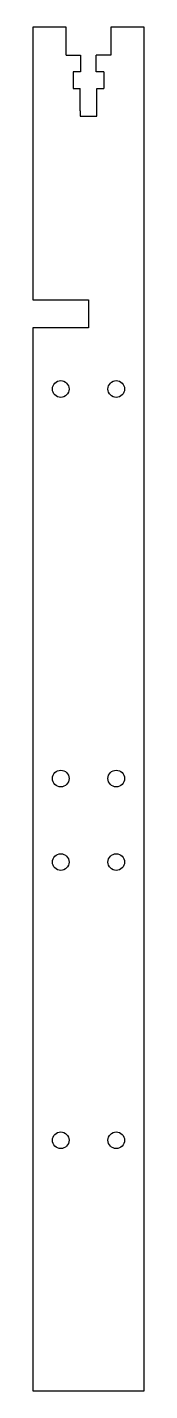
# Model space of a CAD drawing. Header units: millimetres. Extents: x -10 to 10, y -40 to 205.
import ezdxf

# ---------------------------------------------------------------- set-up
doc = ezdxf.new("R2010")
doc.units = ezdxf.units.MM
doc.layers.get('0').update_dxf_attribs({"linetype": 'CONTINUOUS', "lineweight": 25, "true_color": 0x000000})

msp = doc.modelspace()

# ---------------------------------------------------------------- linework, layer by layer
for p, q in [((-4, 205), (-10, 205)), ((-10, 205), (-10, 156)), ((-4, 200), (-4, 205)), ((4, 205), (4, 200)), ((10, 205), (4, 205)), ((10, -40), (10, 205)), ((-4, 200), (-1.41, 200)), ((-1.41, 200), (-1.41, 197)), ((4, 200), (1.4, 200)), ((1.4, 197), (1.4, 200)), ((-2.75, 197), (-2.75, 194)), ((-1.41, 197), (-2.75, 197)), ((2.75, 197), (1.4, 197)), ((2.75, 197), (2.75, 194)), ((-2.75, 194), (-1.5, 194)), ((-1.5, 190), (-1.5, 194)), ((1.5, 194), (2.75, 194)), ((1.5, 190), (1.5, 194)), ((-1.5, 190), (-1.5, 189)), ((-1.5, 189), (1.5, 189)), ((1.5, 189), (1.5, 190)), ((-10, 156), (0, 156)), ((0, 156), (0, 151)), ((0, 151), (-10, 151)), ((-10, 151), (-10, -40)), ((-10, -40), (10, -40))]:
    msp.add_line(p, q)
for centre in [(-5, 140), (5, 140), (-5, 70), (5, 70), (5, 70), (-5, 55), (5, 55), (-5, 5), (5, 5)]:
    msp.add_circle(centre, 1.5)

doc.saveas('drawing.dxf')
